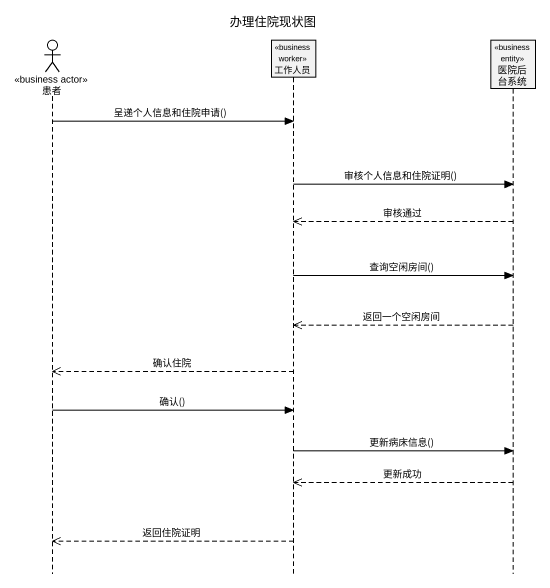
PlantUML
@startuml
title 办理住院现状图
hide footbox
actor 患者 <<business actor>>
participant 工作人员 <<business worker>>
participant 医院后台系统 <<business entity>>

患者 -> 工作人员 : 呈递个人信息和住院申请()
工作人员 -> 医院后台系统 : 审核个人信息和住院证明()
医院后台系统 -->> 工作人员 : 审核通过
工作人员 -> 医院后台系统 : 查询空闲房间()
医院后台系统 -->> 工作人员 : 返回一个空闲房间
工作人员 -->> 患者 : 确认住院
患者 -> 工作人员 : 确认()
工作人员 -> 医院后台系统 : 更新病床信息()
医院后台系统 -->> 工作人员 : 更新成功
工作人员 -->> 患者 : 返回住院证明
@enduml
